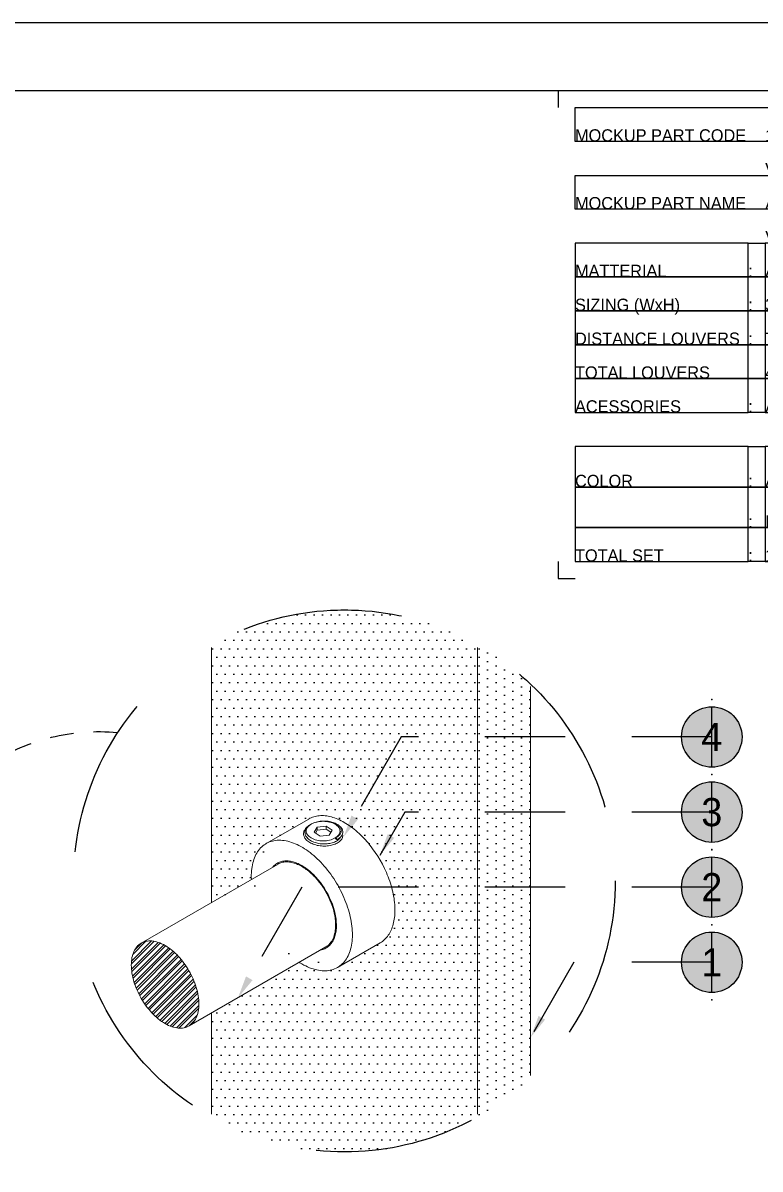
# Model space of a CAD drawing. Header units: millimetres. Extents: x -244126 to 368105, y -173968 to 259060.
# Drawn here: x 163103 to 163429, y 256851 to 257358 of the extents above; entities that cross this region are included whole.
import ezdxf
from ezdxf.enums import TextEntityAlignment as Align
from ezdxf.xclip import XClip

# ---------------------------------------------------------------- set-up
doc = ezdxf.new("R2010")
doc.units = ezdxf.units.MM
doc.header["$MEASUREMENT"] = 0
doc.header["$XCLIPFRAME"] = 0
for name, pattern in [('BORDER2', [22.225, 6.35, -3.175, 6.35, -3.175, 0, -3.175]), ('HIDDEN', [9.525, 6.35, -3.175]), ('TA_HL_002.00', [13, 7.1, -5.9]), ('TA_HL_003.00000', [19.5, 10.65, -8.85]), ('TA_HL_005.00000', [32.5, 17.75, -14.75])]:
    doc.linetypes.add(name, pattern=pattern)
for name, color, linetype in [('000 - H A T C H', 8, 'Continuous'), ('000 - SYMBOL CON', 1, 'Continuous'), ('000 - T E X T', 4, 'Continuous'), ('000 - TITLEBLOCK', 4, 'Continuous'), ('A04_TUBE SERIES', 7, 'Continuous')]:
    doc.layers.add(name, color=color, linetype=linetype)
doc.styles.add('BROWALLIA', font='BrowalliaUPC.ttf')
doc.styles.add('Cetury Gothic', font='GOTHIC.TTF')
doc.styles.add('TA', font='Cordia New.ttf', dxfattribs={"height": 4.5})

# ---------------------------------------------------------------- blocks, each defined once
blk = doc.blocks.new('A$Cfd196da9')
at = {"color": 0, "linetype": 'ByBlock', "const_width": 0.1}
blk.add_lwpolyline([(-143.5, -98), (96.5, -98), (96.5, 99), (-143.5, 99)], close=True, dxfattribs=at)
blk = doc.blocks.new('*U1676')
at = {"layer": '000 - TITLEBLOCK', "color": 250}
blk.add_lwpolyline([(0, 0), (1485, 0), (1485, 1050), (0, 1050)], close=True, dxfattribs=at)
at = {"layer": '000 - T E X T', "color": 3, "xscale": 5, "yscale": 5, "zscale": 5}
blk.add_blockref('A$Cfd196da9', (742.5, 525), dxfattribs=at)
at = {"color": 4, "style": 'TA'}
blk.add_attdef('PAPER_SIZE', text='', height=6.25, dxfattribs=at).set_placement((1421.5, 24.94), align=Align.MIDDLE_RIGHT)
blk.add_attdef('SCALE_SIZE', text='', height=6.25, dxfattribs=at).set_placement((1433.78, 25.07), align=Align.MIDDLE_LEFT)
at = {"layer": '000 - T E X T', "color": 250, "style": 'TA'}
for tag, height, p in [('SUPERLINK', 5, (43.16, 1039.41)), ('NAMEFILE', 5, (43.16, 1029.41)), ('SC', 100, (8.41, 938.03))]:
    blk.add_attdef(tag, text='', height=height, dxfattribs=at).set_placement(p, align=Align.MIDDLE_LEFT)
at = {"layer": '000 - T E X T', "color": 4, "style": 'TA'}
for tag, height, p in [('NAME_JOB_1', 5, (1309.16, 845.63)), ('NAME_JOB_2', 5, (1309.16, 834.72)), ('NAME_PROJECT_1', 7.5, (1234.52, 797.42)), ('NAME_PROJECT_2', 7.5, (1234.52, 778.92)), ('NAME_PROJECT_3', 7.5, (1234.52, 760.42)), ('CODE_VALUE_1', 4.75, (1302.87, 722.8)), ('CODE_VALUE_2', 4.75, (1302.87, 707.8)), ('PART_NAME_VALUE_1', 4.75, (1302.87, 689.69)), ('PART_NAME_VALUE_2', 4.75, (1302.87, 674.69)), ('PART_NAME_VALUE_3', 4.75, (1302.87, 659.69)), ('MATTERIAL_VALUE_1', 9, (1304.89, 642.26)), ('SPEC_VALUE', 9, (1304.89, 621.71)), ('THICKNESS_VALUE', 9, (1304.89, 601.32)), ('COATING_VALUE_1', 9, (1304.89, 581.25)), ('COATING_VALUE_2', 9, (1304.89, 561.18)), ('NAME_TITLE_1', 6, (1236.27, 194.04)), ('NAME_TITLE_2', 6, (1236.27, 177.39)), ('NAME_TITLE_3', 6, (1236.27, 160.74)), ('DRAWING_NO1', 6, (1236.53, 82.29)), ('DRAWING_NO2', 6, (1236.53, 62.29))]:
    blk.add_attdef(tag, text='', height=height, dxfattribs=at).set_placement(p, align=Align.MIDDLE_LEFT)
for tag, p in [('NAME_DAFT', (1383.53, 340.54)), ('NAME_CHECKED', (1383.53, 306.49)), ('NAME_DESIGNER', (1383.53, 273.03)), ('NAME_DESIGN_MGR', (1383.53, 237.79))]:
    blk.add_attdef(tag, text='', height=9, dxfattribs=at).set_placement(p, align=Align.MIDDLE_CENTER)
for tag, p, height in [('REV', (1383.82, 125.62), 9.38), ('NAME_REMARK', (138.21, 43.26), 10)]:
    blk.add_attdef(tag, p, '', height=height, dxfattribs=at)
at = {"layer": '000 - T E X T', "color": 4, "style": 'Cetury Gothic'}
for tag, p in [('SHEET_NO.', (1403.95, 84.99)), ('TOTAL_SHEET_NO.', (1402.41, 44.1))]:
    blk.add_attdef(tag, text='', height=9, dxfattribs=at).set_placement(p, align=Align.CENTER)
blk = doc.blocks.new('A$C883bbb3a')
at = {"color": 0, "linetype": 'Continuous', "lineweight": 0, "extrusion": (5.55112e-17, 0.816497, 0.57735)}
for p, q in [((-88.93, 150.9), (-96, 146.82)), ((-53.57, 130.49), (-88.93, 150.9)), ((-96, 146.82), (-60.64, 126.41)), ((-96, 79.91), (-96, 146.82)), ((-60.64, 126.41), (-53.57, 130.49)), ((-53.57, 10.08), (-53.57, 130.49)), ((-60.64, 6), (-60.64, 126.41)), ((-88.73, 87.75), (-83.07, 91.01)), ((-81.95, 89.93), (-82.34, 89.27)), ((-80.75, 90.07), (-81.95, 89.93)), ((-81.95, 89.53), (-81.95, 89.93)), ((-79.95, 89.54), (-80.75, 90.07)), ((-80.75, 89.66), (-80.75, 90.07)), ((-83.4, 89.08), (-83.4, 89.41)), ((-82.34, 89.27), (-81.54, 88.74)), ((-82.17, 89.15), (-81.95, 89.53)), ((-81.95, 89.53), (-80.75, 89.66)), ((-81.54, 88.74), (-80.35, 88.88)), ((-80.75, 89.66), (-80.13, 89.25)), ((-80.35, 88.88), (-79.95, 89.54)), ((-78.9, 89.33), (-78.9, 89.41)), ((-87.15, 85.02), (-105.33, 74.52)), ((-80.8, 74.02), (-98.98, 63.52)), ((-79.23, 71.29), (-73.57, 74.56)), ((-96, 26.41), (-96, 65.25)), ((-96, 26.41), (-60.64, 6)), ((-60.64, 6), (-53.57, 10.08))]:
    blk.add_line(p, q, dxfattribs=at)
at = {"color": 0, "linetype": 'Continuous', "lineweight": 0}
for centre, major_axis, start_param, end_param in [((-78.32, 82.79), (4.75, -8.23), 0, 3.141593), ((-83.98, 79.52), (4.75, -8.23), -0.785398, 3.980305), ((-83.98, 79.52), (3.25, -5.63), -0.21525, 3.356842), ((-83.98, 79.52), (-3.18, 5.5), -2.356194, 0), ((-83.98, 79.52), (3.18, -5.5), 0, 0.785398), ((-102.16, 69.02), (3.18, -5.5), -5.497787, 0.785398), ((-83.98, 79.52), (4.75, -8.23), -0.838712, -0.785398)]:
    blk.add_ellipse(centre, major_axis=major_axis, ratio=0.57735, start_param=start_param, end_param=end_param, dxfattribs=at)
at = {"color": 0, "linetype": 'Continuous', "lineweight": 0, "extrusion": (-3.37418e-17, 2.77556e-16, -1)}
blk.add_ellipse((-81.15, 89.41), major_axis=(-2.25, 0), ratio=0.57735, start_param=-5.497787, end_param=0.785398, dxfattribs=at)
at = {"color": 0, "linetype": 'Continuous', "lineweight": 0, "extrusion": (-1.99733e-16, 1.28814e-17, -1)}
blk.add_ellipse((-78.32, 82.79), major_axis=(-3.25, 5.63), ratio=0.57735, start_param=-1.083048, end_param=-1.055781, dxfattribs=at)
at = {"color": 0, "linetype": 'Continuous', "lineweight": 0, "extrusion": (1.68259e-16, 9.71445e-17, -1)}
blk.add_ellipse((-78.32, 82.79), major_axis=(-3.25, 5.63), ratio=0.57735, start_param=-2.085811, end_param=-2.058544, dxfattribs=at)
at = {"color": 0, "linetype": 'Continuous', "lineweight": 0}
for points, knots in [([(-78.56, 88.97), (-78.5, 88.69), (-78.59, 88.4), (-78.83, 88.15), (-79.06, 87.91), (-79.44, 87.7), (-79.89, 87.57), (-80.33, 87.44), (-80.86, 87.39), (-81.37, 87.43), (-81.88, 87.47), (-82.38, 87.61), (-82.78, 87.81), (-83.18, 88.01), (-83.49, 88.28), (-83.64, 88.58), (-83.79, 88.88), (-83.8, 89.2), (-83.65, 89.5), (-83.54, 89.72), (-83.36, 89.92), (-83.12, 90.09)], [24.229164, 24.229164, 24.229164, 24.229164, 24.821211, 24.821211, 24.821211, 25.412246, 25.412246, 25.412246, 26.002435, 26.002435, 26.002435, 26.595314, 26.595314, 26.595314, 27.186092, 27.186092, 27.186092, 27.778307, 27.778307, 27.778307, 28.201722, 28.201722, 28.201722, 28.201722]), ([(-78.79, 88.69), (-78.89, 88.43), (-79.15, 88.19), (-79.51, 88.02), (-79.86, 87.84), (-80.32, 87.73), (-80.8, 87.71), (-81.28, 87.68), (-81.78, 87.74), (-82.22, 87.88), (-82.67, 88.03), (-83.05, 88.26), (-83.29, 88.54), (-83.52, 88.8), (-83.61, 89.11), (-83.55, 89.4), (-83.49, 89.7), (-83.28, 89.98), (-82.96, 90.21), (-82.64, 90.43), (-82.21, 90.6), (-81.73, 90.68), (-81.26, 90.77), (-80.76, 90.77), (-80.3, 90.68), (-79.85, 90.6), (-79.45, 90.44), (-79.17, 90.22), (-78.89, 90.01), (-78.73, 89.75), (-78.73, 89.48), (-78.72, 89.22), (-78.87, 88.95), (-79.14, 88.74), (-79.23, 88.67), (-79.32, 88.6), (-79.43, 88.54)], [24.5727, 24.5727, 24.5727, 24.5727, 25.175026, 25.175026, 25.175026, 25.776887, 25.776887, 25.776887, 26.378325, 26.378325, 26.378325, 27.008025, 27.008025, 27.008025, 27.612184, 27.612184, 27.612184, 28.215164, 28.215164, 28.215164, 28.817144, 28.817144, 28.817144, 29.418301, 29.418301, 29.418301, 30.021635, 30.021635, 30.021635, 30.623032, 30.623032, 30.623032, 31.224969, 31.224969, 31.224969, 31.415927, 31.415927, 31.415927, 31.415927]), ([(-79.07, 90.15), (-78.76, 89.93), (-78.57, 89.66), (-78.54, 89.38), (-78.51, 89.1), (-78.64, 88.81), (-78.9, 88.57), (-79.01, 88.47), (-79.15, 88.37), (-79.3, 88.29)], [29.98111, 29.98111, 29.98111, 29.98111, 30.571404, 30.571404, 30.571404, 31.162435, 31.162435, 31.162435, 31.415927, 31.415927, 31.415927, 31.415927]), ([(-79.56, 88.47), (-79.54, 88.48), (-79.53, 88.49), (-79.48, 88.51), (-79.46, 88.53), (-79.43, 88.54)], [-0.2407938, -0.2407938, -0.2407938, -0.2407938, -0.150057, -0.150057, 0, 0, 0, 0]), ([(-79.3, 88.29), (-79.35, 88.32), (-79.4, 88.35), (-79.48, 88.39), (-79.52, 88.42), (-79.56, 88.44)], [-0.4013921, -0.4013921, -0.4013921, -0.4013921, -0.200696, -0.200696, -0.0419445, -0.0419445, -0.0419445, -0.0419445]), ([(-79.43, 88.54), (-79.41, 88.5), (-79.39, 88.46), (-79.35, 88.38), (-79.33, 88.33), (-79.3, 88.29)], [-0.284294, -0.284294, -0.284294, -0.284294, -0.142147, -0.142147, 0, 0, 0, 0])]:
    blk.add_open_spline(points, degree=3, knots=knots, dxfattribs=at)
for points in [[(-83.12, 90.09), (-83.07, 90.13), (-83.02, 90.16), (-82.97, 90.2)], [(-79.21, 90.26), (-79.17, 90.22), (-79.12, 90.19), (-79.07, 90.15)]]:
    blk.add_open_spline(points, degree=3, dxfattribs=at)
blk = doc.blocks.new('000 - FAMELINE_BUBBLE_TYP.DETAIL_AL.TUBE+SS.DRIVING_ROD_DIA.12.70mm._CUT_VIEW_TYPE_1')
at = {"layer": '000 - H A T C H'}
h = blk.add_hatch(dxfattribs=at)
h.set_pattern_fill('DOTS', color=8, scale=15)
edge = h.paths.add_edge_path()
edge.add_line((-5.01, -9), (-14.73, -14.62))
edge.add_line((-14.73, -14.62), (-14.73, -26.13))
edge.add_arc((0, 0), 30, 240.5906, 299.4094)
edge.add_line((14.73, -26.13), (14.73, 26.13))
edge.add_arc((0, 0), 30, 60.5906, 119.4094)
edge.add_line((-14.73, 26.13), (-14.73, -2.39))
edge.add_line((-14.73, -2.39), (-10.3, 0.16))
edge.add_ellipse((-4.71, -2.72), major_axis=(-3.96, 6.86), ratio=0.57735, start_angle=0, end_angle=48.0547, ccw=False)
edge.add_line((-8.67, 4.13), (-3.96, 6.86))
edge.add_ellipse((0, 0), major_axis=(-3.96, 6.86), ratio=0.57735, start_angle=-180, end_angle=0, ccw=False)
edge.add_line((3.96, -6.86), (-0.76, -9.58))
edge.add_ellipse((-4.71, -2.72), major_axis=(-3.96, 6.86), ratio=0.57735, start_angle=135, end_angle=180, ccw=False)
edge.add_ellipse((-4.71, -2.72), major_axis=(-3.96, 6.86), ratio=0.57735, start_angle=131.9453, end_angle=135, ccw=False)
h = blk.add_hatch(dxfattribs=at)
h.set_pattern_fill('DOTS', color=1, scale=15, angle=90)
edge = h.paths.add_edge_path()
edge.add_arc((0, 0), 30, 46.5702, 60.5906)
edge.add_line((14.73, 26.13), (14.73, -26.13))
edge.add_arc((0, 0), 30, 299.4094, 313.4298)
edge.add_line((20.62, -21.79), (20.62, 21.79))
h = blk.add_hatch(dxfattribs=at)
h.set_pattern_fill('ANSI32', color=8, scale=1.666667)
h.set_pattern_definition([(45, (-1092.9686, -12432.86), (-0.441941738, 0.441941738), []), (45, (-1092.67396, -12432.86), (-0.441941738, 0.441941738), [])])
edge = h.paths.add_edge_path()
edge.add_ellipse((-19.86, -11.47), major_axis=(-2.65, 4.58), ratio=0.57735, start_angle=0, end_angle=180)
edge.add_ellipse((-19.86, -11.47), major_axis=(-2.65, 4.58), ratio=0.57735, start_angle=180, end_angle=360)
at = {"layer": '000 - SYMBOL CON', "color": 2, "linetype": 'ByBlock'}
blk.add_circle((0, 0), 30, dxfattribs=at)
at = {"color": 3}
ref = blk.add_blockref('A$C883bbb3a', (65.27, -68.99), dxfattribs=dict(at, xscale=0.8333333333333333, yscale=0.8333333333333333, zscale=0.8333333333333333))
XClip(ref).set_block_clipping_path([(-83.4425528637, 118.4195219494), (-93.2741591539, 115.5327018745), (-101.8942051078, 109.9929347184), (-108.6043458677, 102.2490194701), (-112.8609657359, 92.928322088), (-114.3192186858, 82.7859500417), (-112.8609657359, 72.6435779954), (-108.6043458677, 63.3228806133), (-101.8942051078, 55.5789653649), (-93.2741591539, 50.0391982089), (-83.4425528637, 47.152378134), (-73.195884508, 47.152378134), (-63.3642782177, 50.0391982089), (-54.7442322638, 55.5789653649), (-48.0340915039, 63.3228806133), (-43.7774716357, 72.6435779954), (-42.3192186858, 82.7859500417), (-43.7774716357, 92.928322088), (-48.0340915039, 102.2490194701), (-54.7442322638, 109.9929347184), (-63.3642782177, 115.5327018745), (-73.195884508, 118.4195219494)])
blk = doc.blocks.new('*U5246')
at = {"layer": 'Defpoints', "color": 250}
for points in [[(0, 2.5), (-2.5, 2.5), (-2.5, 0)], [(90, 2.5), (92.5, 2.5), (92.5, 0)], [(-2.5, -67), (-2.5, -69.5), (0, -69.5)], [(92.5, -67), (92.5, -69.5), (90, -69.5)]]:
    blk.add_lwpolyline(points, dxfattribs=at)
for points in [[(0, 0), (90, 0), (90, -5), (0, -5)], [(0, -10), (90, -10), (90, -15), (0, -15)], [(0, -25), (25.6, -25), (25.6, -20), (0, -20)], [(25.6, -20), (28.1, -20), (28.1, -25), (25.6, -25)], [(28.1, -25), (90, -25), (90, -20), (28.1, -20)], [(0, -30), (25.6, -30), (25.6, -25), (0, -25)], [(25.6, -25), (28.1, -25), (28.1, -30), (25.6, -30)], [(28.1, -30), (90, -30), (90, -25), (28.1, -25)], [(0, -35), (25.6, -35), (25.6, -30), (0, -30)], [(25.6, -30), (28.1, -30), (28.1, -35), (25.6, -35)], [(28.1, -35), (90, -35), (90, -30), (28.1, -30)], [(0, -40), (25.6, -40), (25.6, -35), (0, -35)], [(25.6, -35), (28.1, -35), (28.1, -40), (25.6, -40)], [(28.1, -40), (90, -40), (90, -35), (28.1, -35)], [(0, -45), (25.6, -45), (25.6, -40), (0, -40)], [(25.6, -40), (28.1, -40), (28.1, -45), (25.6, -45)], [(28.1, -45), (90, -45), (90, -40), (28.1, -40)], [(0, -56), (25.6, -56), (25.6, -50), (0, -50)], [(25.6, -50), (28.1, -50), (28.1, -56), (25.6, -56)], [(28.1, -56), (90, -56), (90, -50), (28.1, -50)], [(0, -62), (25.6, -62), (25.6, -56), (0, -56)], [(25.6, -56), (28.1, -56), (28.1, -62), (25.6, -62)], [(28.1, -62), (90, -62), (90, -56), (28.1, -56)], [(0, -67), (25.6, -67), (25.6, -62), (0, -62)], [(25.6, -62), (28.1, -62), (28.1, -67), (25.6, -67)], [(28.1, -67), (90, -67), (90, -62), (28.1, -62)]]:
    blk.add_lwpolyline(points, close=True, dxfattribs=at)
at = {"layer": '000 - T E X T', "linetype": 'BORDER2', "style": 'TA'}
for s, p in [('MOCKUP PART CODE', (0, -5)), ('MOCKUP PART NAME', (0, -15)), ('MATTERIAL', (0, -25)), (':', (25.6, -25)), ('SIZING (WxH)', (0, -30)), (':', (25.6, -30)), ('DISTANCE LOUVERS', (0, -35)), (':', (25.6, -35)), ('TOTAL LOUVERS', (0, -40)), ('ACESSORIES', (0, -45)), (':', (25.6, -45)), (':', (25.6, -56)), (':', (25.6, -62)), ('TOTAL SET', (0, -67)), (':', (25.6, -67))]:
    blk.add_text(s, height=1.8, dxfattribs=at).set_placement(p)
blk.add_text('COLOR', height=1.8, dxfattribs=at).set_placement((0, -55.1), align=Align.MIDDLE_LEFT)
at = {"layer": '000 - T E X T', "style": 'TA', "flags": 1}
blk.add_attdef('BLK_NAME', (0, 0), '', height=1.8, dxfattribs=at)
at = {"layer": '000 - T E X T', "style": 'TA'}
for tag, p in [('CODE_VALUE_1', (28.1, -5)), ('CODE_VALUE_2', (28.1, -10)), ('PART_NAME_VALUE_1', (28.1, -15)), ('PART_NAME_VALUE_2', (28.1, -20)), ('MATTERIAL_VALUE', (28.1, -25)), ('SIZING_VALUE', (28.1, -30)), ('DISTANCE_LOUVERS_VALUE', (28.1, -35)), ('TOTAL_LOUVERS_VALUE1', (28.1, -40)), ('ACESSORIES_VALUE1', (28.1, -45)), ('COATING_VALUE_1', (28.1, -56)), ('COATING_VALUE_2', (28.1, -62)), ('TOTAL_SET_VALUE', (28.1, -67))]:
    blk.add_attdef(tag, p, '', height=1.8, dxfattribs=at)
blk = doc.blocks.new('000 - ARROW FOR SYMBOL')
at = {"layer": '000 - SYMBOL CON', "color": 0, "linetype": 'HIDDEN'}
blk.add_solid([(1.29, 1.57), (0, 0), (0.71, 1.9)], dxfattribs=at)
blk = doc.blocks.new('*U5248')
h = blk.add_hatch(color=250)
h.dxf.hatch_style = 1
edge = h.paths.add_edge_path()
edge.add_arc((0, 0), 2.68, 0, 360)
for p in [(0, 3.33), (0, -3.33)]:
    blk.add_point(p)
at = {"layer": '000 - SYMBOL CON', "color": 0, "linetype": 'ByBlock'}
for points in [[(0, 0), (-27.52, 0), (-32.64, -8.86)], [(-27.52, 0), (-27.52, 0), (-32.64, -8.86)]]:
    blk.add_lwpolyline(points, dxfattribs=at)
at = {"layer": '000 - SYMBOL CON', "color": 2}
blk.add_circle((0, 0), 2.68, dxfattribs=at)
at = {"layer": 'Defpoints', "color": 250}
blk.add_line((0, -2.68), (0, 2.68), dxfattribs=at)
at = {"layer": '000 - SYMBOL CON', "color": 0}
blk.add_blockref('000 - ARROW FOR SYMBOL', (-32.64, -8.86), dxfattribs=at)
blk.add_blockref('000 - ARROW FOR SYMBOL', (-32.64, -8.86), dxfattribs=at)
at = {"layer": '000 - T E X T', "style": 'BROWALLIA'}
blk.add_attdef('NO.CODE', text='', height=2.5, dxfattribs=at).set_placement((0, 0), align=Align.MIDDLE_CENTER)
blk = doc.blocks.new('*U5249')
h = blk.add_hatch(color=250)
h.dxf.hatch_style = 1
edge = h.paths.add_edge_path()
edge.add_arc((0, 0), 2.68, 0, 360)
for p in [(0, 3.33), (0, -3.33)]:
    blk.add_point(p)
at = {"layer": '000 - SYMBOL CON', "color": 0, "linetype": 'ByBlock'}
for points in [[(0, 0), (-27.21, 0), (-29.43, -3.85)], [(-27.21, 0), (-27.21, 0), (-29.43, -3.85)]]:
    blk.add_lwpolyline(points, dxfattribs=at)
at = {"layer": '000 - SYMBOL CON', "color": 2}
blk.add_circle((0, 0), 2.68, dxfattribs=at)
at = {"layer": 'Defpoints', "color": 250}
blk.add_line((0, -2.68), (0, 2.68), dxfattribs=at)
at = {"layer": '000 - SYMBOL CON', "color": 0}
blk.add_blockref('000 - ARROW FOR SYMBOL', (-29.43, -3.85), dxfattribs=at)
blk.add_blockref('000 - ARROW FOR SYMBOL', (-29.43, -3.85), dxfattribs=at)
at = {"layer": '000 - T E X T', "style": 'BROWALLIA'}
blk.add_attdef('NO.CODE', text='', height=2.5, dxfattribs=at).set_placement((0, 0), align=Align.MIDDLE_CENTER)
blk = doc.blocks.new('*U5247')
h = blk.add_hatch(color=250)
h.dxf.hatch_style = 1
edge = h.paths.add_edge_path()
edge.add_arc((0, 0), 2.68, 0, 360)
for p in [(0, 3.33), (0, -3.33)]:
    blk.add_point(p)
at = {"layer": '000 - SYMBOL CON', "color": 0, "linetype": 'ByBlock'}
for points in [[(0, 0), (-36.33, 0), (-41.99, -9.8)], [(-36.33, 0), (-36.33, 0), (-41.99, -9.8)]]:
    blk.add_lwpolyline(points, dxfattribs=at)
at = {"layer": '000 - SYMBOL CON', "color": 2}
blk.add_circle((0, 0), 2.68, dxfattribs=at)
at = {"layer": 'Defpoints', "color": 250}
blk.add_line((0, -2.68), (0, 2.68), dxfattribs=at)
at = {"layer": '000 - SYMBOL CON', "color": 0}
blk.add_blockref('000 - ARROW FOR SYMBOL', (-41.99, -9.8), dxfattribs=at)
blk.add_blockref('000 - ARROW FOR SYMBOL', (-41.99, -9.8), dxfattribs=at)
at = {"layer": '000 - T E X T', "style": 'BROWALLIA'}
blk.add_attdef('NO.CODE', text='', height=2.5, dxfattribs=at).set_placement((0, 0), align=Align.MIDDLE_CENTER)
blk = doc.blocks.new('*U5250')
h = blk.add_hatch(color=250)
h.dxf.hatch_style = 1
edge = h.paths.add_edge_path()
edge.add_arc((0, 0), 2.68, 0, 360)
for p in [(0, 3.33), (0, -3.33)]:
    blk.add_point(p)
at = {"layer": '000 - SYMBOL CON', "color": 0, "linetype": 'ByBlock'}
for points in [[(0, 0), (-12.22, 0), (-16.06, -6.65)], [(-12.22, 0), (-12.22, 0), (-16.06, -6.65)]]:
    blk.add_lwpolyline(points, dxfattribs=at)
at = {"layer": '000 - SYMBOL CON', "color": 2}
blk.add_circle((0, 0), 2.68, dxfattribs=at)
at = {"layer": 'Defpoints', "color": 250}
blk.add_line((0, -2.68), (0, 2.68), dxfattribs=at)
at = {"layer": '000 - SYMBOL CON', "color": 0}
blk.add_blockref('000 - ARROW FOR SYMBOL', (-16.06, -6.65), dxfattribs=at)
blk.add_blockref('000 - ARROW FOR SYMBOL', (-16.06, -6.65), dxfattribs=at)
at = {"layer": '000 - T E X T', "style": 'BROWALLIA'}
blk.add_attdef('NO.CODE', text='', height=2.5, dxfattribs=at).set_placement((0, 0), align=Align.MIDDLE_CENTER)

msp = doc.modelspace()

# ---------------------------------------------------------------- linework, layer by layer
at = {"layer": '000 - SYMBOL CON', "color": 2, "linetype": 'TA_HL_003.00000'}
msp.add_lwpolyline([(163053.01151, 256985.77723, -0.343276423), (163144.77445, 257043.986, -0.168532607)], format="xyb", dxfattribs=at)

# ---------------------------------------------------------------- block references
msp.add_blockref('*U1676', (162644.98721, 256308.37679))
at = {"layer": '000 - SYMBOL CON', "color": 3, "linetype": 'TA_HL_005.00000', "xscale": 4, "yscale": 4, "zscale": 4}
msp.add_blockref('000 - FAMELINE_BUBBLE_TYP.DETAIL_AL.TUBE+SS.DRIVING_ROD_DIA.12.70mm._CUT_VIEW_TYPE_1', (163245.29441, 256978.44412), dxfattribs=at)
at = {"layer": '000 - T E X T', "color": 2, "linetype": 'TA_HL_002.00', "ltscale": 2.5, "xscale": 5, "yscale": 5, "zscale": 5}
for name, p, values in [('*U5248', (163408.09121, 257042.17759), {'NO.CODE': '4'}), ('*U5249', (163408.09121, 257008.92144), {'NO.CODE': '3'}), ('*U5247', (163408.09121, 256975.66529), {'NO.CODE': '2'}), ('*U5250', (163408.09121, 256942.40914), {'NO.CODE': '1'})]:
    msp.add_blockref(name, p, dxfattribs=at).add_auto_attribs(values)
at = {"layer": 'A04_TUBE SERIES', "color": 3, "xscale": 3, "yscale": 3, "zscale": 3}
msp.add_blockref('*U5246', (163347.48721, 257320.87679), dxfattribs=at).add_auto_attribs({'CODE_VALUE_1': '1"x3"x1.2mm.@75mm.', 'CODE_VALUE_2': 'V_LINE_MOCKUP_PANEL_300x300mm.', 'PART_NAME_VALUE_1': 'ALU.TUBE_25x75@75mm.', 'PART_NAME_VALUE_2': 'V_LINE_MOCKUP_PANEL_300x300mm.', 'MATTERIAL_VALUE': 'ALU.TUBE', 'SIZING_VALUE': '300x300mm. (TOTAL_AREA_0.09sq.m.)', 'DISTANCE_LOUVERS_VALUE': '75mm.', 'TOTAL_LOUVERS_VALUE1': '4 pc.(TOTAL_LENGTH = 1.20m.)', 'ACESSORIES_VALUE1': 'AL.U-PROFILE (VS-26)', 'COATING_VALUE_1': 'ALL_SIDE_PAINT', 'COATING_VALUE_2': 'FWC-WD-04', 'TOTAL_SET_VALUE': '1 set'})

doc.saveas('drawing.dxf')
